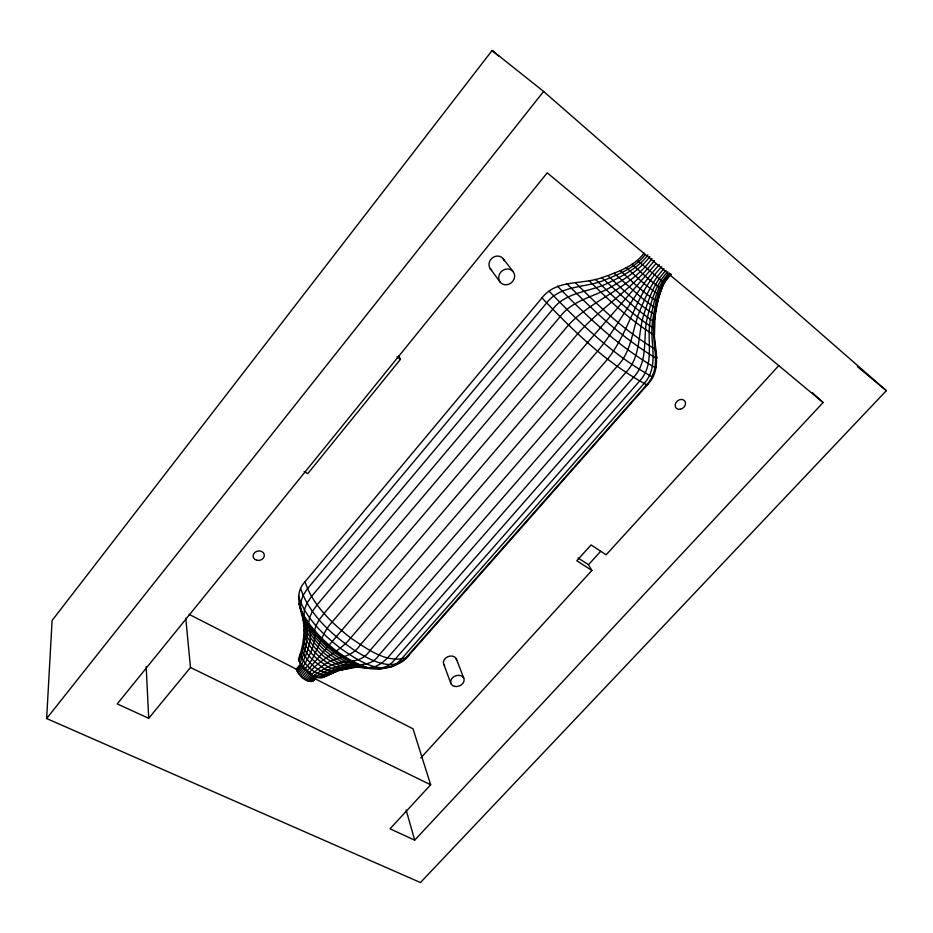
<?xml version="1.0" encoding="UTF-8"?>
<svg xmlns="http://www.w3.org/2000/svg" width="933" height="933" viewBox="0 0 933 933"><rect width="100%" height="100%" fill="white"/><g stroke="black" fill="none" stroke-linecap="round" stroke-linejoin="round"><path stroke-width="1.4" d="M321.768 677.859L337.886 670.897C329.267 673.579 320.171 682.256 311.517 674.524C305.919 670.769 300.414 665.8 298.42 659.141C303.307 646.779 305.114 633.157 303.143 619.979C300.099 607.255 294.187 592.863 305.044 581.76L541.991 297.872C556.558 279.049 581.784 284.962 601.773 277.684C617.04 272.238 634.032 266.64 644.05 253.158M318.223 677.568C329.909 670.174 343.682 665.672 357.584 666.337C375.334 671.119 396.443 670.267 409.074 655.001L647.945 384.186C663.666 367.334 652.634 344.86 654.231 324.847M46.65 718.538L52.085 620.503L492.146 50.452L543.612 91.457L886.35 390.659L420.445 882.548L46.65 718.538L543.612 91.457M656.377 359.018L654.488 340.615M654.546 319.657L655.071 314.468L654.476 334.854L653.741 334.924C630.008 319.891 609.109 300.473 589.178 280.763M655.491 311.867L656.109 307.983L655.246 306.91M656.389 306.689L658.908 296.414M298.992 660.949C307.4 642.755 306.677 621.541 298.607 603.394M299.948 662.92C308.007 646.476 310.771 625.611 300.601 609.412L300.671 602.566L303.015 595.499L307.458 588.723L546.47 303.155C560.406 284.693 584.909 288.239 604.246 280.238C619.15 274.069 635.396 267.643 645.368 254.371M301.266 664.984C308.858 650.511 316.077 630.195 303.983 616.083L304.391 609.844L306.957 603.15L311.505 596.479L552.499 309.581C565.713 291.726 589.015 292.286 607.43 283.352C622.253 276.098 637.915 268.377 647.934 254.802M323.098 677.451L324.649 675.632M189.061 614.334L296.251 669.136C298.408 675.235 307.365 684.577 313.721 680.052M302.898 667.083C309.324 656.132 316.485 643.7 314.503 630.51L315.96 625.658L319.214 619.815L324.054 613.424L568.442 325.069C592.887 298.91 630.37 288.192 652.074 258.476M304.811 669.148C317.861 655.421 319.354 635.571 332.148 622.008L577.842 333.617C601.412 307.295 632.492 288.6 654.43 260.529M398.648 355.59L400.455 359.322L307.727 473.684L304.17 471.55M315.027 678.723L413.027 728.825L430.661 784.781L390.017 828.831L414.707 840.143L823.093 402.543L547.239 172.838L117.243 703.914L148.709 718.317L190.495 667.492L185.749 618.159M306.922 671.119L587.767 342.318L655.957 263.712M296.251 669.136L300.951 663.62M296.624 670.337L302.28 663.725M649.893 256.552C639.84 269.765 625.332 278.559 611.243 286.932C594.018 296.986 572.442 299.936 559.905 316.963L317.103 604.806L312.415 611.348L309.534 617.634L308.671 623.197C323.996 642.965 344.254 660.074 368.313 667.876L374.996 666.722L381.562 663.316L387.568 657.87L633.157 377.702C649.205 361.199 642.336 337.594 647.42 317.337C651.421 301.231 655.654 283.842 667.818 271.806M297.265 671.655L301.965 666.139M298.128 673.031L303.785 666.407M299.213 674.431L304.881 667.806M300.473 675.795L306.141 669.183M301.872 677.101L307.552 670.489M303.377 678.303L309.056 671.69M659.339 264.739C635.151 290.769 620.317 323.599 597.866 350.843L350.633 637.962C339.262 652.505 320.649 658.162 309.185 672.926M304.928 679.364L310.596 672.751M306.479 680.239L312.147 673.626M661.73 266.768C635.909 292.74 629.938 330.853 607.791 358.913L360.371 644.773C354.155 654.546 343.857 656.984 333.664 659.561C325.454 663.188 318.258 668.681 311.517 674.524M307.983 680.915L312.707 675.41M663.993 268.657C652.517 280.623 645.881 296.181 639.595 311.295C632.107 329.734 631.991 351.309 617.191 366.237L369.993 650.464C362.844 661.964 350.376 661.194 338.936 662.617C329.711 665.101 321.384 670.104 313.85 675.854M309.394 681.37L315.062 674.769M310.666 681.58L315.389 676.087M311.762 681.545L316.485 676.063M666.045 270.36C654.208 282.337 648.82 298.887 643.782 314.584C637.612 334.049 641.274 356.873 625.74 372.559L379.16 654.873C370.833 667.713 356.534 664.051 343.997 664.984C333.909 666.64 324.497 671.13 316.112 676.88M312.66 681.277L316.544 676.775M313.313 680.775L317.08 676.402M669.264 272.961C656.844 285.055 653.59 303.097 650.394 319.471C646.172 340.288 655.584 364.302 639.233 381.504L394.962 659.363C384.408 673.708 367.38 666.407 352.907 667.363C341.35 668.261 330.107 672.017 320.136 677.894M670.349 273.789C657.753 285.918 655.223 304.403 652.634 320.929C649.041 342.061 660.261 366.179 643.782 383.871L401.108 659.363C383.521 679.014 357.106 659.608 340.568 648.423C323.063 634.475 305.348 617.973 298.49 596.012M671.025 274.267C658.348 286.396 656.284 305.103 654.056 321.663C650.884 342.854 663.165 366.879 646.709 384.758L405.855 657.87C385.691 663.526 366.576 648.377 350.633 637.962C331.821 622.917 312.73 605.284 305.044 581.76M671.282 274.384C659.911 284.67 657.87 300.753 655.304 315.074C637.95 304.368 622.859 289.673 608.001 275.655M420.795 757.958L591.884 570.436L588.49 564.71L600.747 551.24M778.693 365.678L606.135 554.82L591.079 544.942L576.781 560.733L591.884 570.436M409.074 655.001C395.079 674.116 370.214 660.167 354.808 650.558C332.3 634.941 309.616 615.372 300.683 588.63M394.321 664.704L392.257 666.535L388.233 667.107M324.054 676.705L328.952 674.139C316.975 678.174 304.275 664.891 300.146 654.36M400.362 661.485L402.858 660.331M647.945 384.186L646.709 384.758C606.788 363.31 572.967 330.725 541.991 297.872M330.212 673.568L332.743 672.425M337.921 670.349C323.424 679.154 306.665 662.465 301.557 649.52M656.354 367.322L655.269 367.719C618.556 346.516 586.985 316.544 557.526 286.221M384.209 667.678L380.034 669.008L377.468 668.518M363.8 666.489C337.641 670.757 313.103 647.56 303.715 624.888M351.1 667.573C341.198 670.186 330.375 674.361 321.477 666.605C313.476 661.194 305.569 654.138 302.642 644.633M358.354 666.757C347.088 668.856 334.574 672.856 324.649 664.448C315.657 658.336 306.735 650.406 303.412 639.711M348.394 668.051C328.917 669.789 310.794 651.875 303.843 634.778M341.023 669.929L343.087 669.311M353.805 667.095L357.922 666.629M365.584 667.27C337.699 663.491 312.508 640.913 302.245 615.104M351.251 667.865C330.352 666.069 311.494 648.925 303.948 629.833M367.602 667.783L372.337 667.725M365.701 667.223C338.108 667.27 313.161 644.516 303.143 619.979M368.313 667.876C337.781 660.996 309.616 636.807 299.89 606.812M365.165 667.2C338.341 657.893 314.748 637.764 301.767 612.468M190.495 667.492L430.661 784.781M578.087 558.004L588.49 564.71M396.945 356.919L400.455 359.322M857.404 366.634L886.35 390.659M492.146 50.452L498.735 56.19M812.491 392.793L823.093 402.543M637.659 260.657L663.83 282.582L659.421 295.516L644.143 283.702L626.148 267.584M631.979 264.272L647.992 278.547L661.52 289.137L660.739 288.099M620.2 270.593C631.676 281.101 645.344 294.56 657.497 301.534M614.147 273.287L640.703 297.021L652.925 306.607L656.109 307.983M601.773 277.684L635 307.575L650.394 319.471L654.056 321.663L654.406 320.952M595.499 279.399C613.552 297.114 632.422 314.561 653.718 328.299L654.383 328.276L654.115 327.448M575.883 283.142C599.849 307.249 625.203 331.017 654.29 348.744L655.176 348.569L654.803 347.321M566.669 283.492C593.82 311.074 622.684 338.306 656.016 358.144L657.019 357.864L656.575 356.371M549.094 291.131C579.86 323.261 613.109 355.065 652.085 376.792L653.263 376.302L652.797 374.425M503.295 258.884L513.337 271.865A8.362 7.522 -41.9 0 1 507.132 284.693A8.362 7.522 -41.9 0 1 499.505 274.115A8.362 7.522 -41.9 0 1 513.337 271.865M490.315 268.751L500.006 281.953M456.307 658.838L463.771 678.151M443.793 664.319L450.989 683.749M406.123 809.996L414.707 840.143M146.189 666.698L148.709 718.317M491.656 270.127A8.164 7.394 -42.7 0 1 492.449 257.811A8.164 7.394 -42.7 0 1 504.205 260.61M444.586 665.474A6.834 5.33 -21.4 0 1 447.782 656.727A6.834 5.33 -21.4 0 1 456.669 660.179M256.703 560.243A5.668 4.735 -11.1 0 0 264.284 554.622A5.668 4.735 -11.1 0 0 255.176 552.184A5.668 4.735 -11.1 0 0 256.703 560.243M680.274 409.295A5.598 4.537 -39.4 0 0 684.869 401.132A5.598 4.537 -39.4 0 0 675.877 402.776A5.598 4.537 -39.4 0 0 680.274 409.295M454.453 686.361A6.974 5.388 -21.5 0 0 464.133 679.516A6.974 5.388 -21.5 0 0 453.52 676.938A6.974 5.388 -21.5 0 0 454.453 686.361"/></g></svg>
